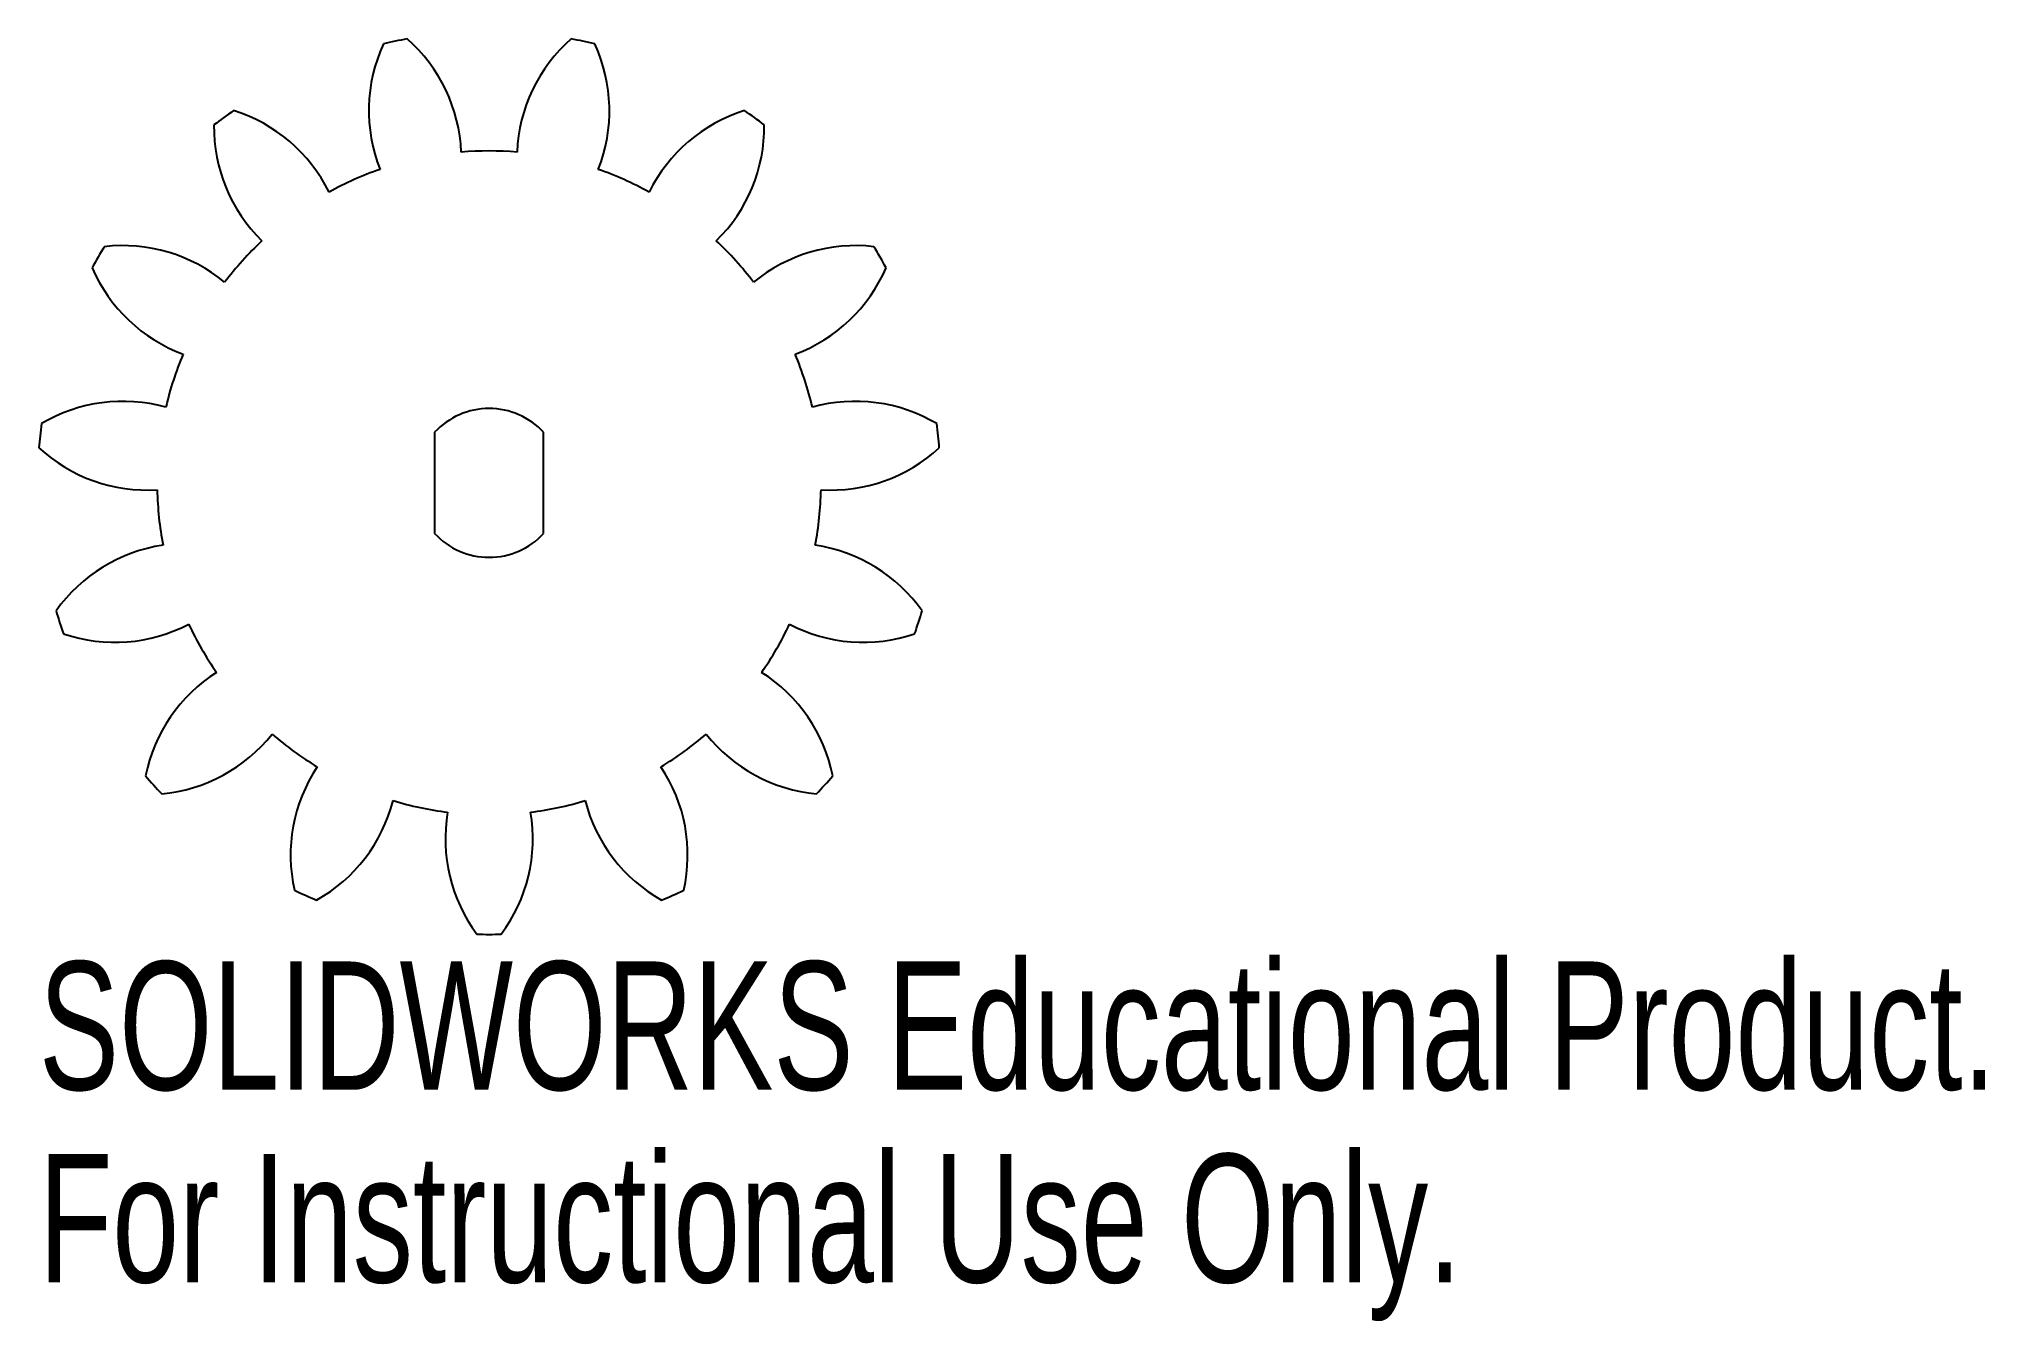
# Model space of a CAD drawing. Header units: millimetres. Extents: x -16.9 to 56.3, y -31.6 to 16.7.
import ezdxf

# ---------------------------------------------------------------- set-up
doc = ezdxf.new("R2010")
doc.units = ezdxf.units.MM
doc.styles.add('SLDTEXTSTYLE0', font='TXT', dxfattribs={"width": 0.7})

msp = doc.modelspace()

# ---------------------------------------------------------------- linework, layer by layer
at = {"color": 7, "linetype": 'Continuous', "lineweight": 25}
for p, q in [((-2.05, 1.907), (-2.05, -1.907)), ((2.05, -1.907), (2.05, 1.907))]:
    msp.add_line(p, q, dxfattribs=at)
for centre, radius, start, end in [((1.47, 14.018), 6, 155.28045, 201.64742), ((0, 0), 17, 100.46066, 103.53934), ((-7.045, 12.209), 6, 2.35258, 48.71955), ((7.045, 12.209), 6, 131.28045, 177.64742), ((0, 0), 17, 76.46066, 79.53934), ((-1.47, 14.018), 6, 338.35258, 24.71955), ((0, 0), 17, 124.46066, 127.53934), ((-11.402, 8.288), 6, 26.35258, 72.71955), ((11.402, 8.288), 6, 107.28045, 153.64742), ((0, 0), 17, 52.46066, 55.53934), ((-4.359, 13.405), 6, 179.28045, 225.64742), ((4.359, 13.405), 6, 314.35258, 0.71955), ((0, 0), 12.499, 85.18083, 94.81917), ((0, 0), 12.499, 109.18083, 118.81917), ((0, 0), 12.499, 61.18083, 70.81917), ((0, 0), 17, 148.46066, 151.53934), ((-13.787, 2.934), 6, 50.35258, 96.71955), ((0, 0), 12.499, 133.18083, 142.81917), ((0, 0), 12.499, 37.18083, 46.81917), ((13.787, 2.934), 6, 83.28045, 129.64742), ((0, 0), 17, 28.46066, 31.53934), ((-9.434, 10.473), 6, 203.28045, 249.64742), ((9.434, 10.473), 6, 290.35258, 336.71955), ((0, 0), 12.499, 157.18083, 166.81917), ((0, 0), 12.499, 13.18083, 22.81917), ((-13.788, -2.928), 6, 74.35258, 120.71955), ((13.788, -2.928), 6, 59.28045, 105.64742), ((0, 0), 17, 172.46066, 175.53934), ((0, 0), 2.8, 42.93366, 137.06634), ((0, 0), 17, 4.46066, 7.53934), ((-12.878, 5.73), 6, 227.28045, 273.64742), ((12.878, 5.73), 6, 266.35258, 312.71955), ((0, 0), 12.499, 181.18083, 190.81917), ((0, 0), 12.499, 349.18083, 358.81917), ((0, 0), 2.8, 222.93366, 317.06634), ((-11.405, -8.283), 6, 98.35258, 144.71955), ((11.405, -8.283), 6, 35.28045, 81.64742), ((0, 0), 17, 196.46066, 199.53934), ((0, 0), 17, 340.46066, 343.53934), ((-14.095, -0.003), 6, 251.28045, 297.64742), ((0, 0), 12.499, 205.18083, 214.81917), ((0, 0), 12.499, 325.18083, 334.81917), ((14.095, -0.003), 6, 242.35258, 288.71955), ((-7.05, -12.205), 6, 122.35258, 168.71955), ((7.05, -12.205), 6, 11.28045, 57.64742), ((-12.876, -5.736), 6, 275.28045, 321.64742), ((0, 0), 12.499, 229.18083, 238.81917), ((0, 0), 12.499, 301.18083, 310.81917), ((12.876, -5.736), 6, 218.35258, 264.71955), ((-1.476, -14.018), 6, 146.35258, 192.71955), ((1.476, -14.018), 6, 347.28045, 33.64742), ((0, 0), 17, 220.46066, 223.53934), ((0, 0), 17, 316.46066, 319.53934), ((-9.429, -10.477), 6, 299.28045, 345.64742), ((0, 0), 12.499, 253.18083, 262.81917), ((4.353, -13.406), 6, 170.35258, 216.71955), ((-4.353, -13.406), 6, 323.28045, 9.64742), ((0, 0), 12.499, 277.18083, 286.81917), ((9.429, -10.477), 6, 194.35258, 240.71955), ((0, 0), 17, 244.46066, 247.53934), ((0, 0), 17, 292.46066, 295.53934), ((0, 0), 17, 268.46066, 271.53934)]:
    msp.add_arc(centre, radius, start, end, dxfattribs=at)

# ---------------------------------------------------------------- texts
at = {"color": 7, "linetype": 'Continuous', "char_height": 4.83362, "attachment_point": 1, "style": 'SLDTEXTSTYLE0'}
for s, insert in [('SOLIDWORKS Educational Product.', (-16.949, -18.02)), ('For Instructional Use Only.', (-16.949, -25.27))]:
    msp.add_mtext(s, dxfattribs=dict(at, insert=insert))

doc.saveas('drawing.dxf')
